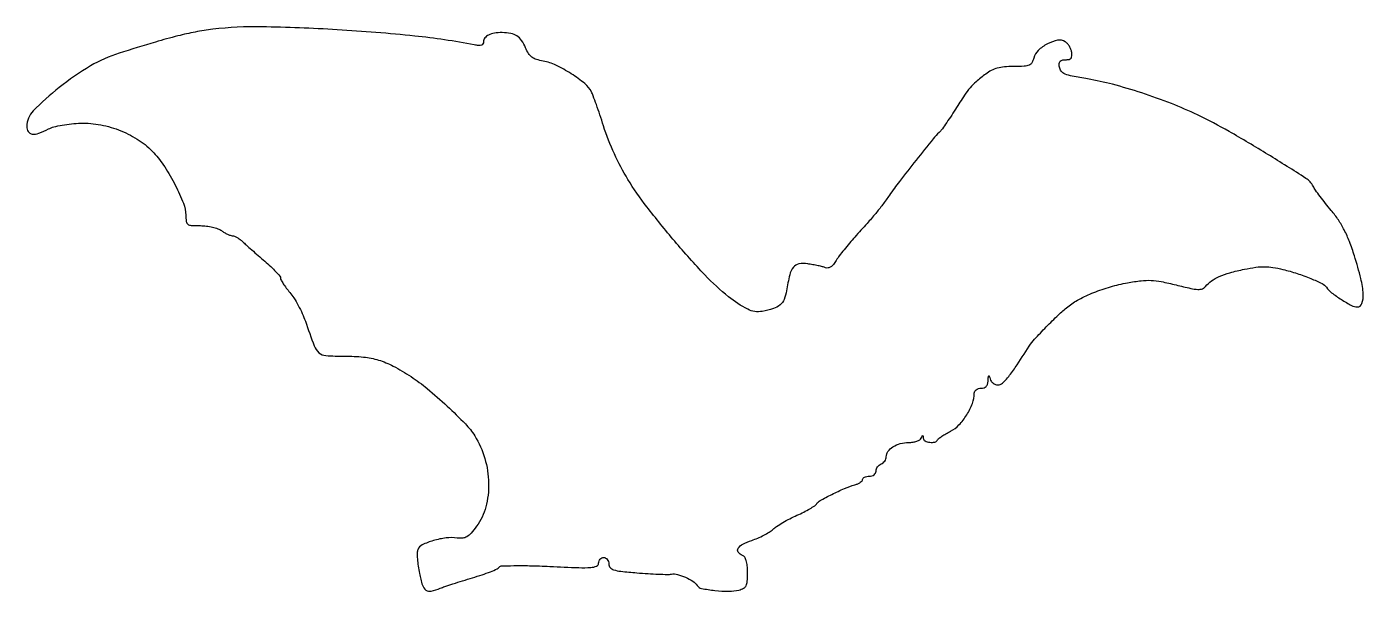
# Model space of a CAD drawing. Extents: x 0 to 395, y 0 to 167.
import ezdxf

# ---------------------------------------------------------------- set-up
doc = ezdxf.new("R2010")
doc.units = 0

msp = doc.modelspace()

# ---------------------------------------------------------------- linework, layer by layer
msp.add_lwpolyline([(55, 165.973063, 0.016004), (49.8109, 165.172192, 0.015951), (44.677812, 164.04031, 0.01042), (38.037606, 162.204211, 0.002623), (27.303932, 158.932568, 0.059112), (18.851745, 155.166276, 0.033477), (9.615082, 148.789948, 0.029488), (1.915026, 141.897729, 0.197963), (0, 137.250444, 0.150611), (0.460646, 135.755874, 0.219586), (1.624183, 135.057569, 0.114801), (3.603571, 135.297, 0.032934), (6.448476, 136.549828, -0.056942), (8.024059, 137.155338, -0.018736), (10.453179, 137.687524, -0.018358), (13.219435, 138.081583, -0.019575), (15.948476, 138.260986, -0.054927), (21.877539, 137.766281, -0.047951), (27.847523, 135.992454, -0.048769), (33.263872, 133.158131, -0.062497), (37.547993, 129.517329, -0.041889), (40.763896, 125.355119, -0.024936), (43.900972, 119.929642, -0.023535), (46.328577, 114.598742, -0.095353), (47, 111.110023, 0.032085), (47.12081, 109.229309, 0.20722), (47.59637, 108.430443, 0.143972), (48.612877, 108.071771, 0.013308), (51.30887, 108, -0.030135), (53.100951, 107.891891, -0.027563), (54.922217, 107.568717, -0.028626), (56.515978, 107.096648, -0.075734), (57.55887, 106.531803, 0.026636), (58.393842, 105.967528, 0.025414), (59.296981, 105.485547, 0.02629), (60.137438, 105.143178, 0.077361), (60.75, 105.031803, -0.093851), (61.355066, 104.901198, -0.031269), (62.169724, 104.49528, -0.029851), (63.036155, 103.92208, -0.029888), (63.827785, 103.25, 0.008151), (64.829324, 102.321899, 0.002052), (66.491121, 100.843823, 0.002094), (68.404974, 99.169767, 0.00211), (70.327785, 97.516205, -0.011696), (72.117813, 95.916129, -0.016554), (73.628226, 94.404139, -0.012658), (74.788856, 93.097945, -0.176508), (75.002346, 92.516205, 0.127817), (75.152198, 91.945005, 0.016436), (75.812486, 90.852633, 0.018331), (76.702873, 89.587363, 0.014344), (77.756974, 88.279994, -0.036053), (78.942482, 86.67156, -0.017274), (80.236955, 84.454867, -0.017026), (81.434645, 82.037195, -0.02327), (82.334556, 79.779994, 0.006572), (84.965209, 72.482452, 0.121486), (86.343565, 70.471673, 0.168815), (88.375307, 69.627916, 0.015638), (93.894927, 69.474072, -0.025402), (99.568142, 69.205048, -0.050231), (103.982969, 68.316754, -0.047832), (108.268254, 66.532557, -0.021001), (113.570998, 63.410531, -0.030074), (118.361058, 59.886851, -0.013527), (124.225925, 54.728231, -0.012495), (129.615088, 49.466241, -0.053562), (132.382338, 45.939626, -0.068632), (135.37284, 39.265591, -0.066046), (136.496934, 31.942278, -0.069544), (135.663958, 24.943399, -0.094473), (132.927723, 19.216356, -0.019691), (131.295648, 17.170952, -0.078415), (130.073241, 16.138324, -0.111112), (128.825698, 15.719896, -0.062085), (127.21704, 15.754838, 0.067538), (123.962694, 15.79017, 0.040777), (120.181125, 15.001836, 0.039023), (116.890444, 13.744243, 0.192668), (115.567833, 12.316174, 0.090769), (115.386762, 11.350553, 0.0178), (115.442233, 9.577492, 0.018351), (115.659382, 7.488355, 0.016107), (116.035908, 5.327031, 0.024185), (116.93907, 1.83446, 0.164164), (117.970364, 0.410577, 0.211502), (119.500432, 0.09775, 0.043148), (122.202947, 0.93797, -0.015798), (123.523016, 1.428946, -0.003023), (125.952177, 2.229731, -0.00322), (128.800113, 3.129302, -0.002959), (131.740633, 4.018306, 0.009161), (134.557165, 4.908097, 0.012968), (137.0267, 5.810252, 0.009069), (139.031705, 6.644574, 0.152352), (139.568058, 7.110121, -0.248486), (140.243805, 7.506158, -0.00629), (143.904375, 7.617589, -0.010999), (148.578791, 7.598218, -0.005269), (154.577425, 7.378104, 0.002594), (163.105452, 7.01948, 0.026008), (166.670134, 7.073541, 0.079545), (168.410407, 7.473541, 0.305537), (169, 8.348318, -0.089626), (169.113951, 8.978913, -0.095226), (169.440625, 9.514819, -0.099813), (169.927741, 9.873367, -0.109321), (170.5, 10, -0.126518), (171.072053, 9.852895, -0.100769), (171.559375, 9.43887, -0.089819), (171.886955, 8.819542, -0.076993), (172, 8.089769, 0.183387), (172.39153, 7.058174, 0.136099), (173.424005, 6.389415, 0.049117), (175.567469, 5.941326, 0.006205), (180.280704, 5.489759, 0.005148), (183.595583, 5.247967, 0.006247), (186.707432, 5.092169, 0.00534), (189.324685, 5.021877, 0.04247), (190.530704, 5.104885, -0.103758), (192.310241, 5.010183, -0.039251), (194.671074, 4.179305, -0.03923), (196.870688, 2.99108, -0.105042), (198.126319, 1.741399, 0.20484), (199.432333, 0.870256, 0.01883), (203.372236, 0.288877, 0.024841), (207.487709, 0.045054, 0.063939), (210.440488, 0.395707, 0.059719), (211.834715, 0.928793, 0.157643), (212.572602, 1.684322, 0.099427), (212.916587, 2.963629, 0.016119), (213, 5.550437, 0.02081), (212.914115, 7.613063, 0.05091), (212.635004, 9.104842, 0.075488), (212.167575, 10.104505, 0.15531), (211.5, 10.638374, -0.144798), (210.272553, 11.579266, -0.305272), (210.23058, 12.724913, -0.137406), (211.579873, 13.961257, -0.038447), (214.25, 15.064399, 0.022494), (216.023811, 15.731879, 0.018896), (217.839063, 16.592403, 0.019313), (219.438358, 17.506156, 0.048766), (220.5, 18.321899, -0.04272), (221.608939, 19.195465, -0.013196), (223.417083, 20.317649, -0.013093), (225.514351, 21.471235, -0.014028), (227.621983, 22.485796, 0.011136), (229.629778, 23.438035, 0.014394), (231.425492, 24.404885, 0.012128), (232.868027, 25.28327, 0.111968), (233.377526, 25.801833, -0.129186), (234.441183, 26.81334, -0.010152), (237.931062, 28.643623, -0.01495), (241.668958, 30.370663, -0.029411), (244.75, 31.474824, 0.035824), (245.611272, 31.795992, 0.046884), (246.339063, 32.21487, 0.054935), (246.844278, 32.663103, 0.185932), (247, 33.067388, -0.202082), (247.150174, 33.423781, -0.08442), (247.5875, 33.726045, -0.064527), (248.234421, 33.931459, -0.044675), (249, 34, 0.072147), (249.777858, 34.112827, 0.0916), (250.423498, 34.441423, 0.104802), (250.848418, 34.937304, 0.125565), (251, 35.531385, -0.088478), (251.112085, 36.159833, -0.06652), (251.440625, 36.782009, -0.065663), (251.926585, 37.303843, -0.081035), (252.5, 37.638374, 0.081103), (253.073415, 37.973008, 0.065673), (253.559375, 38.495145, 0.066514), (253.887914, 39.117769, 0.088405), (254, 39.746746, -0.159437), (254.515479, 41.322216, -0.093745), (255.977911, 42.688523, -0.077208), (258.141844, 43.630004, -0.061634), (260.666667, 43.968197, 0.036635), (261.915763, 44.072462, 0.044884), (263.051288, 44.357845, 0.051086), (263.92505, 44.767076, 0.16322), (264.337719, 45.25, -0.009076), (264.617987, 45.909806, -0.295955), (264.757018, 46, -0.382689), (264.864758, 45.903389, -0.011437), (264.921053, 45.25, 0.267354), (265.451797, 44.449658, 0.086595), (266.865719, 44.027745, 0.083776), (268.374625, 44.103151, 0.238229), (269.166667, 44.75, -0.130126), (269.475646, 45.134423, -0.013396), (270.439401, 45.805409, -0.015971), (271.654544, 46.549507, -0.012109), (273.031295, 47.28969, 0.088069), (275.493684, 49.141347, 0.04865), (277.788015, 52.139903, 0.048723), (279.453621, 55.514158, 0.090537), (280, 58.50686, -0.131949), (280.153558, 59.078612, -0.101529), (280.584865, 59.563358, -0.088326), (281.232481, 59.888349, -0.072354), (282, 60, 0.077166), (282.897845, 60.139396, 0.127694), (283.543026, 60.54575, 0.117303), (283.943688, 61.243614, 0.059101), (284.116001, 62.25, -0.005718), (284.187999, 63.392295, -0.197309), (284.306344, 63.62878, -0.541772), (284.449367, 63.5883, -0.01159), (284.689326, 62.75, 0.091128), (285.001957, 62.081363, 0.074916), (285.550589, 61.514063, 0.0746), (286.244533, 61.131666, 0.088914), (286.979088, 61, 0.174521), (288.308834, 61.478717, 0.049504), (289.880391, 63.064961, 0.023782), (292.130285, 66.123273, 0.003667), (296.256996, 72.43058, -0.04315), (297.847583, 74.487296, -0.007369), (301.255599, 78.078213, -0.008507), (304.872259, 81.654405, -0.022275), (307.622046, 84.057482, -0.047339), (310.926416, 86.217982, -0.026024), (315.317241, 88.244579, -0.024674), (320.270691, 89.947046, -0.025511), (325.313235, 91.131427, -0.015472), (329.337928, 91.734525, -0.04067), (332.252224, 91.840962, -0.03787), (335.261659, 91.476585, -0.011965), (339.682536, 90.487414, 0.006273), (343.962856, 89.478397, 0.0423), (346.121121, 89.186541, 0.097041), (347.438689, 89.377073, 0.141412), (348.389272, 90.052911, -0.071089), (350.096743, 91.666293, -0.049624), (352.404811, 92.975473, -0.037204), (355.544597, 94.094713, -0.016094), (359.862105, 95.132391, -0.015983), (363.220281, 95.714789, -0.036149), (365.793006, 95.888684, -0.038722), (368.253644, 95.686007, -0.021072), (371.226176, 95.078105, -0.017867), (375.415488, 93.875293, -0.018743), (379.440766, 92.393136, -0.015999), (382.78717, 90.889547, -0.127723), (384.06178, 89.797633, 0.078818), (385.586196, 88.211898, 0.020543), (388.498935, 86.190315, 0.018216), (391.526993, 84.419327, 0.123823), (393.19428, 84, 0.321808), (394.582846, 84.996947, 0.095506), (394.955401, 87.739951, 0.047478), (394.257248, 92.349218, 0.014815), (392.356898, 99.088728, 0.015805), (390.886613, 103.297689, 0.026346), (389.354983, 106.724133, 0.029374), (387.608405, 109.693004, 0.027652), (385.493093, 112.5, -0.007254), (383.795888, 114.570787, -0.007603), (382.186346, 116.658147, -0.007342), (380.851555, 118.500534, -0.03324), (380.163029, 119.634117, 0.131514), (378.025436, 121.970919, 0.003996), (366.802383, 129.013028, 0.008758), (355.31779, 135.817325, 0.017688), (346, 140.691719, 0.018651), (338.254366, 144.051849, 0.014027), (329.51083, 147.183763, 0.014245), (320.876668, 149.73606, 0.024077), (313.5, 151.314423, -0.007393), (308.976038, 152.125646, -0.051525), (306.829284, 152.778384, -0.120967), (305.717941, 153.603925, -0.137357), (305.180449, 154.813589, -0.049807), (305.131768, 155.880551, -0.161414), (305.387377, 156.531817, -0.166741), (305.974723, 156.888922, -0.054012), (307, 157, 0.053772), (308.020277, 157.110043, 0.164737), (308.608333, 157.463679, 0.162287), (308.865635, 158.105897, 0.051793), (308.819551, 159.147872, 0.058154), (308.577118, 160.045209, 0.042941), (308.114605, 160.965104, 0.043705), (307.516667, 161.769775, 0.071282), (306.868467, 162.31803, 0.190479), (304.655407, 162.728259, 0.071465), (301.623762, 161.669993, 0.069399), (298.900063, 159.737366, 0.143269), (297.590645, 157.505138, -0.068533), (297.032836, 156.11966, -0.165017), (296.215165, 155.39655, -0.088027), (294.775111, 155.072385, -0.011454), (291.615807, 155, 0.021688), (288.903427, 154.882291, 0.044451), (286.809881, 154.510875, 0.05252), (285.050793, 153.829861, 0.045897), (283.384859, 152.771323, 0.012383), (280.530196, 150.45086, 0.038229), (278.770324, 148.696871, 0.031243), (277.119684, 146.517366, 0.006232), (274.470511, 142.413769, -0.005571), (272.965719, 140.076053, -0.006978), (271.515978, 137.94342, -0.005726), (270.25726, 136.189353, -0.052964), (269.62817, 135.5, 0.041416), (267.872751, 133.663271, 0.002207), (262.815482, 127.352397, 0.00367), (257.907899, 121.078608, 0.013441), (254.936661, 117, -0.010173), (252.908947, 114.177998, -0.012063), (250.876709, 111.599809, -0.009465), (248.355771, 108.670344, -0.003498), (244.697293, 104.635448, 0.009872), (243.118612, 102.849101, 0.008359), (241.519724, 100.901168, 0.008451), (240.122017, 99.076572, 0.023253), (239.220007, 97.730229, -0.035146), (238.39995, 96.566974, -0.073676), (237.584086, 95.822923, -0.103641), (236.787687, 95.499498, -0.142179), (236.022714, 95.578763, 0.033455), (235.196001, 95.851653, 0.009097), (233.856407, 96.170617, 0.009161), (232.319796, 96.477689, 0.009405), (230.786333, 96.725329, 0.077151), (228.180531, 96.692245, 0.186478), (226.550828, 95.725486, 0.108591), (225.463937, 93.477331, 0.018273), (224.52063, 88.762153, -0.056779), (223.811332, 86.241926, -0.120715), (222.628559, 84.613061, -0.098896), (220.656769, 83.522187, -0.030308), (217.340532, 82.683958, -0.167544), (213.056591, 83.309616, -0.049687), (207.424888, 86.969763, -0.034709), (200.39605, 93.452471, -0.013207), (191.5, 103.393243, -0.01124), (183.232661, 113.593703, -0.026354), (177.64593, 121.6568, -0.03227), (173.649252, 129.173003, -0.028015), (170.436893, 137.5, 0.003336), (169.376699, 140.711693, 0.003897), (168.326119, 143.746079, 0.003455), (167.400397, 146.297843, 0.02359), (166.876747, 147.529204, 0.110881), (164.967934, 149.937939, 0.028467), (160.908234, 152.853977, 0.029846), (156.373712, 155.368443, 0.067426), (152.644178, 156.571267, -0.033036), (150.618727, 157.07419, -0.084608), (149.281871, 157.767187, -0.090537), (148.302903, 158.832558, -0.041724), (147.431434, 160.509858, 0.049919), (146.258008, 162.680786, 0.100507), (144.873593, 164.037154, 0.098098), (143.046069, 164.765507, 0.045953), (140.5, 165, 0.037827), (138.200048, 164.825751, 0.075927), (136.465892, 164.283993, 0.110459), (135.390715, 163.424477, 0.170726), (135, 162.313556, -0.131132), (134.828899, 161.672371, -0.18236), (134.374351, 161.29837, -0.102944), (133.555568, 161.197507, -0.027611), (132.25, 161.378569, 0.022728), (114.657983, 163.993561, 0.010678), (91.733738, 165.849001, 0.010231), (69.472253, 166.716418, 0.034916)], format="xyb", close=True)

doc.saveas('drawing.dxf')
